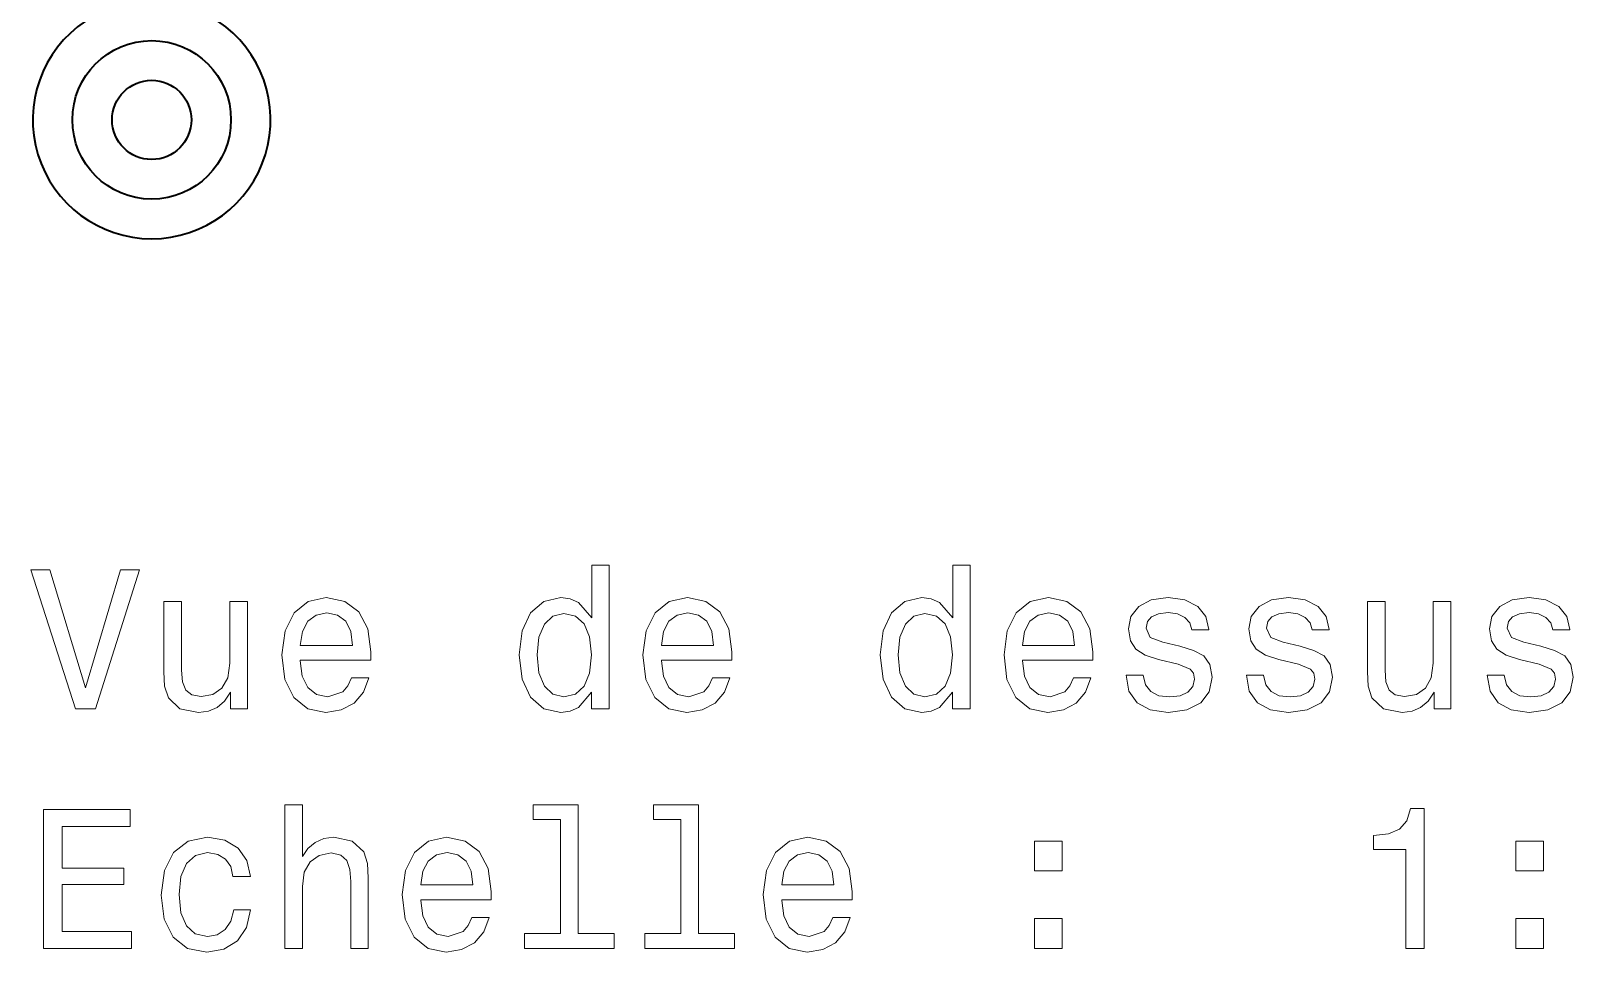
# Model space of a CAD drawing. Extents: x 377 to 822, y 181 to 641.
# Drawn here: x 594.63 to 633.54, y 180.85 to 204.1 of the extents above; entities that cross this region are included whole.
import ezdxf

# ---------------------------------------------------------------- set-up
doc = ezdxf.new("R2010")
doc.units = 0

msp = doc.modelspace()

# ---------------------------------------------------------------- linework, layer by layer
at = {"color": 7, "lineweight": 13}
for points in [[(596.894, 190.498), (596.016, 187.517), (595.113, 190.498), (594.634, 190.498), (595.764, 186.993), (596.268, 186.993), (597.373, 190.498)], [(608.78, 187.411), (608.78, 186.993), (609.224, 186.993), (609.224, 190.614), (608.786, 190.614), (608.786, 189.287), (608.448, 189.671), (608.241, 189.761), (608.004, 189.797), (607.575, 189.696), (607.242, 189.413), (607.025, 188.96), (606.95, 188.349), (607.025, 187.739), (607.242, 187.28), (607.575, 186.993), (608.004, 186.897), (608.241, 186.932), (608.453, 187.023)], [(617.889, 187.411), (617.889, 186.993), (618.332, 186.993), (618.332, 190.614), (617.894, 190.614), (617.894, 189.287), (617.556, 189.671), (617.349, 189.761), (617.112, 189.797), (616.683, 189.696), (616.35, 189.413), (616.133, 188.96), (616.058, 188.349), (616.133, 187.739), (616.35, 187.28), (616.683, 186.993), (617.112, 186.897), (617.349, 186.932), (617.561, 187.023)], [(600.096, 189.701), (599.652, 189.701), (599.652, 188.138), (599.602, 187.774), (599.456, 187.512), (599.229, 187.351), (598.931, 187.3), (598.694, 187.341), (598.543, 187.462), (598.457, 187.669), (598.437, 187.961), (598.437, 189.701), (597.993, 189.701), (597.993, 187.921), (598.008, 187.563), (598.104, 187.265), (598.396, 186.993), (598.865, 186.897), (599.118, 186.932), (599.334, 187.023), (599.521, 187.179), (599.672, 187.406), (599.672, 186.993), (600.096, 186.993)], [(601.432, 188.218), (603.208, 188.218), (603.213, 188.425), (603.132, 189.005), (602.91, 189.439), (602.557, 189.701), (602.088, 189.797), (601.629, 189.696), (601.276, 189.413), (601.049, 188.955), (600.969, 188.349), (601.044, 187.729), (601.271, 187.275), (601.619, 186.993), (602.073, 186.897), (602.466, 186.962), (602.789, 187.134), (603.026, 187.406), (603.162, 187.769), (602.724, 187.769), (602.633, 187.568), (602.502, 187.416), (602.128, 187.295), (601.841, 187.351), (601.624, 187.527), (601.483, 187.815), (601.432, 188.203)], [(610.541, 188.218), (612.316, 188.218), (612.321, 188.425), (612.24, 189.005), (612.018, 189.439), (611.665, 189.701), (611.196, 189.797), (610.737, 189.696), (610.384, 189.413), (610.157, 188.955), (610.077, 188.349), (610.152, 187.729), (610.379, 187.275), (610.727, 186.993), (611.181, 186.897), (611.574, 186.962), (611.897, 187.134), (612.134, 187.406), (612.27, 187.769), (611.832, 187.769), (611.741, 187.568), (611.61, 187.416), (611.237, 187.295), (610.949, 187.351), (610.732, 187.527), (610.591, 187.815), (610.541, 188.203)], [(619.649, 188.218), (621.424, 188.218), (621.429, 188.425), (621.348, 189.005), (621.126, 189.439), (620.773, 189.701), (620.304, 189.797), (619.845, 189.696), (619.492, 189.413), (619.265, 188.955), (619.185, 188.349), (619.26, 187.729), (619.487, 187.275), (619.835, 186.993), (620.289, 186.897), (620.682, 186.962), (621.005, 187.134), (621.242, 187.406), (621.378, 187.769), (620.94, 187.769), (620.849, 187.568), (620.718, 187.416), (620.345, 187.295), (620.057, 187.351), (619.84, 187.527), (619.699, 187.815), (619.649, 188.203)], [(623.623, 188.571), (623.194, 188.672), (622.876, 188.788), (622.77, 189.025), (622.801, 189.192), (622.907, 189.313), (623.078, 189.388), (623.325, 189.419), (623.562, 189.388), (623.749, 189.297), (623.87, 189.161), (623.92, 188.98), (624.354, 188.98), (624.354, 188.99), (624.278, 189.318), (624.072, 189.575), (623.749, 189.736), (623.325, 189.797), (622.896, 189.736), (622.584, 189.57), (622.387, 189.323), (622.327, 189.01), (622.372, 188.707), (622.513, 188.496), (622.745, 188.344), (623.083, 188.238), (623.577, 188.117), (623.88, 187.991), (623.961, 187.89), (623.991, 187.739), (623.945, 187.553), (623.824, 187.411), (623.628, 187.321), (623.365, 187.29), (623.088, 187.321), (622.886, 187.426), (622.75, 187.598), (622.695, 187.835), (622.266, 187.835), (622.337, 187.431), (622.543, 187.139), (622.871, 186.962), (623.325, 186.897), (623.799, 186.962), (624.147, 187.139), (624.359, 187.421), (624.435, 187.79), (624.379, 188.107), (624.223, 188.324), (623.966, 188.465)], [(626.659, 188.571), (626.23, 188.672), (625.912, 188.788), (625.806, 189.025), (625.837, 189.192), (625.943, 189.313), (626.114, 189.388), (626.361, 189.419), (626.598, 189.388), (626.785, 189.297), (626.906, 189.161), (626.956, 188.98), (627.39, 188.98), (627.39, 188.99), (627.314, 189.318), (627.108, 189.575), (626.785, 189.736), (626.361, 189.797), (625.932, 189.736), (625.62, 189.57), (625.423, 189.323), (625.363, 189.01), (625.408, 188.707), (625.549, 188.496), (625.781, 188.344), (626.119, 188.238), (626.613, 188.117), (626.916, 187.991), (626.997, 187.89), (627.027, 187.739), (626.981, 187.553), (626.86, 187.411), (626.664, 187.321), (626.401, 187.29), (626.124, 187.321), (625.922, 187.426), (625.786, 187.598), (625.731, 187.835), (625.302, 187.835), (625.373, 187.431), (625.579, 187.139), (625.907, 186.962), (626.361, 186.897), (626.835, 186.962), (627.183, 187.139), (627.395, 187.421), (627.471, 187.79), (627.415, 188.107), (627.259, 188.324), (627.002, 188.465)], [(630.456, 189.701), (630.012, 189.701), (630.012, 188.138), (629.962, 187.774), (629.816, 187.512), (629.589, 187.351), (629.291, 187.3), (629.054, 187.341), (628.903, 187.462), (628.817, 187.669), (628.797, 187.961), (628.797, 189.701), (628.353, 189.701), (628.353, 187.921), (628.368, 187.563), (628.464, 187.265), (628.757, 186.993), (629.226, 186.897), (629.478, 186.932), (629.695, 187.023), (629.881, 187.179), (630.033, 187.406), (630.033, 186.993), (630.456, 186.993)], [(632.731, 188.571), (632.302, 188.672), (631.984, 188.788), (631.878, 189.025), (631.909, 189.192), (632.015, 189.313), (632.186, 189.388), (632.433, 189.419), (632.67, 189.388), (632.857, 189.297), (632.978, 189.161), (633.028, 188.98), (633.462, 188.98), (633.462, 188.99), (633.386, 189.318), (633.18, 189.575), (632.857, 189.736), (632.433, 189.797), (632.005, 189.736), (631.692, 189.57), (631.495, 189.323), (631.435, 189.01), (631.48, 188.707), (631.621, 188.496), (631.853, 188.344), (632.191, 188.238), (632.685, 188.117), (632.988, 187.991), (633.069, 187.89), (633.099, 187.739), (633.054, 187.553), (632.932, 187.411), (632.736, 187.321), (632.474, 187.29), (632.196, 187.321), (631.994, 187.426), (631.858, 187.598), (631.803, 187.835), (631.374, 187.835), (631.445, 187.431), (631.651, 187.139), (631.979, 186.962), (632.433, 186.897), (632.907, 186.962), (633.255, 187.139), (633.467, 187.421), (633.543, 187.79), (633.487, 188.107), (633.331, 188.324), (633.074, 188.465)], [(601.432, 188.591), (601.488, 188.939), (601.624, 189.197), (601.831, 189.353), (602.103, 189.408), (602.371, 189.353), (602.577, 189.197), (602.703, 188.939), (602.749, 188.591)], [(608.079, 189.398), (608.372, 189.328), (608.594, 189.131), (608.725, 188.803), (608.775, 188.349), (608.725, 187.89), (608.594, 187.563), (608.372, 187.361), (608.079, 187.295), (607.802, 187.361), (607.59, 187.563), (607.449, 187.895), (607.404, 188.349), (607.449, 188.798), (607.59, 189.126), (607.802, 189.328)], [(610.541, 188.591), (610.596, 188.939), (610.732, 189.197), (610.939, 189.353), (611.211, 189.408), (611.479, 189.353), (611.685, 189.197), (611.811, 188.939), (611.857, 188.591)], [(617.188, 189.398), (617.48, 189.328), (617.702, 189.131), (617.833, 188.803), (617.883, 188.349), (617.833, 187.89), (617.702, 187.563), (617.48, 187.361), (617.188, 187.295), (616.91, 187.361), (616.698, 187.563), (616.557, 187.895), (616.512, 188.349), (616.557, 188.798), (616.698, 189.126), (616.91, 189.328)], [(619.649, 188.591), (619.704, 188.939), (619.84, 189.197), (620.047, 189.353), (620.319, 189.408), (620.587, 189.353), (620.793, 189.197), (620.919, 188.939), (620.965, 188.591)], [(594.957, 180.946), (597.176, 180.946), (597.176, 181.37), (595.421, 181.37), (595.421, 182.555), (596.984, 182.555), (596.984, 182.973), (595.421, 182.973), (595.421, 184.022), (597.136, 184.022), (597.136, 184.446), (594.957, 184.446)], [(601.044, 180.946), (601.488, 180.946), (601.488, 182.509), (601.533, 182.867), (601.68, 183.13), (601.907, 183.291), (602.209, 183.352), (602.451, 183.301), (602.603, 183.165), (602.678, 182.938), (602.703, 182.635), (602.703, 180.946), (603.147, 180.946), (603.147, 182.726), (603.127, 183.084), (603.036, 183.382), (602.739, 183.654), (602.275, 183.75), (602.023, 183.715), (601.806, 183.619), (601.624, 183.467), (601.488, 183.261), (601.488, 184.567), (601.044, 184.567)], [(607.999, 184.194), (607.999, 181.319), (607.086, 181.319), (607.086, 180.946), (609.35, 180.946), (609.35, 181.319), (608.443, 181.319), (608.443, 184.567), (607.303, 184.567), (607.303, 184.194)], [(611.035, 184.194), (611.035, 181.319), (610.122, 181.319), (610.122, 180.946), (612.386, 180.946), (612.386, 181.319), (611.479, 181.319), (611.479, 184.567), (610.339, 184.567), (610.339, 184.194)], [(629.322, 180.946), (629.78, 180.946), (629.78, 184.471), (629.438, 184.471), (629.347, 184.163), (629.165, 183.957), (628.888, 183.836), (628.505, 183.795), (628.505, 183.437), (629.322, 183.437)], [(599.733, 182.756), (600.172, 182.756), (600.081, 183.16), (599.864, 183.478), (599.526, 183.674), (599.087, 183.75), (598.603, 183.649), (598.235, 183.367), (598.003, 182.908), (597.922, 182.292), (597.998, 181.682), (598.225, 181.228), (598.583, 180.946), (599.072, 180.85), (599.506, 180.926), (599.844, 181.138), (600.076, 181.47), (600.177, 181.914), (599.753, 181.914), (599.677, 181.632), (599.536, 181.42), (599.334, 181.289), (599.087, 181.248), (598.78, 181.314), (598.558, 181.516), (598.422, 181.844), (598.376, 182.308), (598.422, 182.761), (598.563, 183.089), (598.79, 183.291), (599.087, 183.362), (599.35, 183.316), (599.546, 183.2), (599.677, 183.009)], [(604.469, 182.171), (606.244, 182.171), (606.249, 182.378), (606.168, 182.958), (605.946, 183.392), (605.593, 183.654), (605.124, 183.75), (604.665, 183.649), (604.312, 183.367), (604.085, 182.908), (604.005, 182.303), (604.08, 181.682), (604.307, 181.228), (604.655, 180.946), (605.109, 180.85), (605.502, 180.916), (605.825, 181.087), (606.062, 181.359), (606.198, 181.723), (605.76, 181.723), (605.669, 181.521), (605.538, 181.37), (605.164, 181.248), (604.877, 181.304), (604.66, 181.48), (604.519, 181.768), (604.469, 182.156)], [(613.577, 182.171), (615.352, 182.171), (615.357, 182.378), (615.276, 182.958), (615.054, 183.392), (614.701, 183.654), (614.232, 183.75), (613.773, 183.649), (613.42, 183.367), (613.193, 182.908), (613.113, 182.303), (613.188, 181.682), (613.415, 181.228), (613.763, 180.946), (614.217, 180.85), (614.61, 180.916), (614.933, 181.087), (615.17, 181.359), (615.306, 181.723), (614.868, 181.723), (614.777, 181.521), (614.646, 181.37), (614.273, 181.248), (613.985, 181.304), (613.768, 181.48), (613.627, 181.768), (613.577, 182.156)], [(619.956, 182.903), (620.652, 182.903), (620.652, 183.654), (619.956, 183.654)], [(632.1, 182.903), (632.796, 182.903), (632.796, 183.654), (632.1, 183.654)], [(604.469, 182.545), (604.524, 182.893), (604.66, 183.15), (604.867, 183.306), (605.139, 183.362), (605.407, 183.306), (605.613, 183.15), (605.739, 182.893), (605.785, 182.545)], [(613.577, 182.545), (613.632, 182.893), (613.768, 183.15), (613.975, 183.306), (614.247, 183.362), (614.515, 183.306), (614.721, 183.15), (614.847, 182.893), (614.893, 182.545)], [(619.956, 180.946), (620.652, 180.946), (620.652, 181.697), (619.956, 181.697)], [(632.1, 180.946), (632.796, 180.946), (632.796, 181.697), (632.1, 181.697)]]:
    msp.add_lwpolyline(points, close=True, dxfattribs=at)
at = {"color": 7, "lineweight": 35}
for radius in [2, 1]:
    msp.add_circle((597.683, 201.849), radius, dxfattribs=at)
msp.add_arc((597.683, 201.849), 3, 123.8256, 56.1744, dxfattribs=at)

doc.saveas('drawing.dxf')
